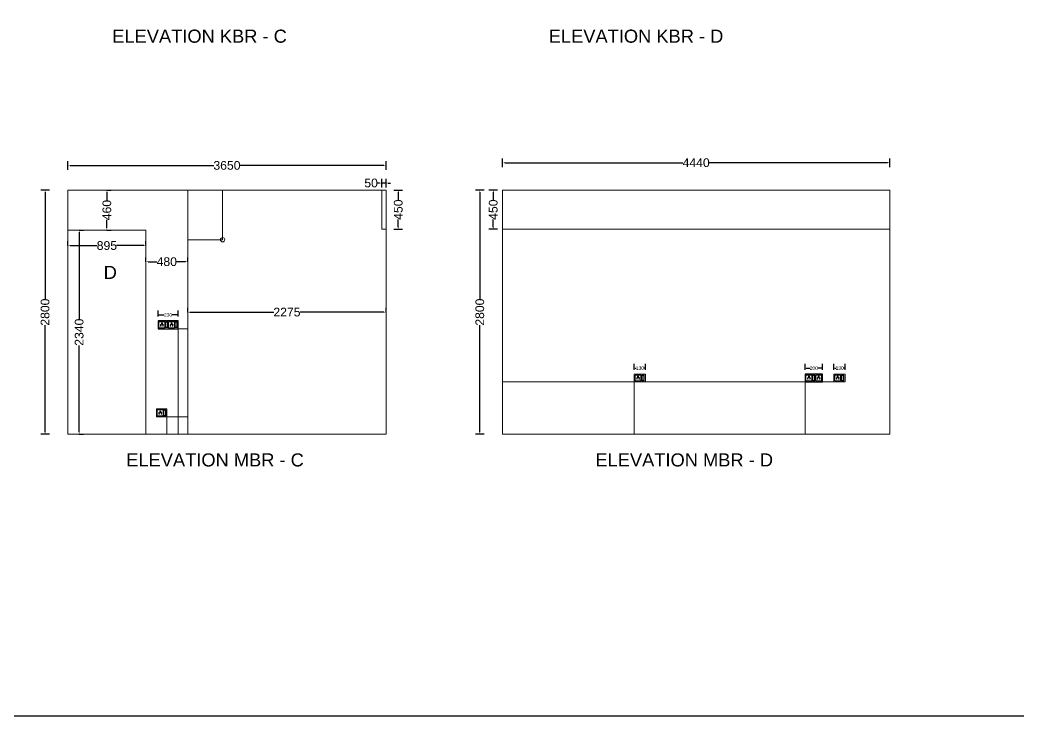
# Model space of a CAD drawing. Header units: millimetres. Extents: x 320648 to 374874, y 181010 to 214614.
# Drawn here: x 352112 to 363559, y 181010 to 188991 of the extents above; entities that cross this region are included whole.
import ezdxf

# ---------------------------------------------------------------- set-up
doc = ezdxf.new("R2010")
doc.units = ezdxf.units.MM
doc.layers.get('0').update_dxf_attribs({"color": 255})
doc.layers.get('Defpoints').update_dxf_attribs({"color": 2})
doc.layers.add('DOOR', color=1, linetype='Continuous')
doc.layers.add('E', color=3, linetype='Continuous')
doc.layers.add('ELIVATION', color=255, linetype='Continuous', lineweight=18)
doc.layers.add('LS_DR_ELECTRICAL', color=1, linetype='Continuous', lineweight=0)
doc.styles.get("Standard").update_dxf_attribs({"font": 'arial.ttf'})
doc.dimstyles.new('ISO-25', dxfattribs={"dimtxt": 100, "dimasz": 25, "dimexe": 50, "dimexo": 1, "dimtad": 0, "dimdec": 0, "dimdsep": 46, "dimtxsty": 'Standard', "dimcen": 2.5, "dimclrd": 2, "dimclre": 252, "dimclrt": 1, "dimadec": 0, "dimazin": 0, "dimtfac": 1, "dimtdec": 0, "dimtmove": 0, "dimatfit": 3, "dimfxl": 50, "dimfxlon": 1, "dimarcsym": 0})

# ---------------------------------------------------------------- blocks, each defined once
blk = doc.blocks.new('*D147')
at = {"layer": 'Defpoints', "color": 0, "ltscale": 2, "transparency": 16777216}
for p in [(352400, 187041), (352661, 187041), (352661, 184241)]:
    blk.add_point(p, dxfattribs=at)
at = {"layer": 'ELIVATION', "color": 252, "lineweight": -2, "ltscale": 2, "transparency": 16777216}
for p, q in [((352450, 187041), (352350, 187041)), ((352450, 184241), (352350, 184241))]:
    blk.add_line(p, q, dxfattribs=at)
at = {"layer": 'ELIVATION', "color": 2, "lineweight": -2, "ltscale": 2, "transparency": 16777216}
for p, q in [((352400, 187016), (352400, 185791)), ((352400, 184266), (352400, 185490))]:
    blk.add_line(p, q, dxfattribs=at)
at = {"layer": 'ELIVATION', "color": 2, "ltscale": 2, "transparency": 16777216}
for points in [[(352396, 187016), (352404, 187016), (352400, 187041)], [(352396, 184266), (352404, 184266), (352400, 184241)]]:
    blk.add_solid(points, dxfattribs=at)
at = {"layer": 'ELIVATION', "color": 1, "ltscale": 2, "transparency": 16777216, "insert": (352400, 185641), "char_height": 100, "attachment_point": 5, "rotation": 90}
blk.add_mtext('2800', dxfattribs=at)
blk = doc.blocks.new('*D148')
at = {"layer": 'Defpoints', "color": 0, "ltscale": 2, "transparency": 16777216}
for p in [(356311, 187323), (352661, 187041), (356311, 187041)]:
    blk.add_point(p, dxfattribs=at)
at = {"layer": 'ELIVATION', "color": 252, "lineweight": -2, "ltscale": 2, "transparency": 16777216}
for p, q in [((352661, 187273), (352661, 187373)), ((356311, 187273), (356311, 187373))]:
    blk.add_line(p, q, dxfattribs=at)
at = {"layer": 'ELIVATION', "color": 2, "lineweight": -2, "ltscale": 2, "transparency": 16777216}
for p, q in [((352686, 187323), (354337, 187323)), ((356286, 187323), (354636, 187323))]:
    blk.add_line(p, q, dxfattribs=at)
at = {"layer": 'ELIVATION', "color": 2, "ltscale": 2, "transparency": 16777216}
for points in [[(352686, 187327), (352686, 187319), (352661, 187323)], [(356286, 187327), (356286, 187319), (356311, 187323)]]:
    blk.add_solid(points, dxfattribs=at)
at = {"layer": 'ELIVATION', "color": 1, "ltscale": 2, "transparency": 16777216, "insert": (354486, 187323), "char_height": 100, "attachment_point": 5}
blk.add_mtext('3650', dxfattribs=at)
blk = doc.blocks.new('*D149')
at = {"layer": 'Defpoints', "color": 0, "ltscale": 2, "transparency": 16777216}
for p in [(357386, 187041), (357647, 187041), (357647, 184241)]:
    blk.add_point(p, dxfattribs=at)
at = {"layer": 'ELIVATION', "color": 252, "lineweight": -2, "ltscale": 2, "transparency": 16777216}
for p, q in [((357436, 187041), (357336, 187041)), ((357436, 184241), (357336, 184241))]:
    blk.add_line(p, q, dxfattribs=at)
at = {"layer": 'ELIVATION', "color": 2, "lineweight": -2, "ltscale": 2, "transparency": 16777216}
for p, q in [((357386, 187016), (357386, 185791)), ((357386, 184266), (357386, 185490))]:
    blk.add_line(p, q, dxfattribs=at)
at = {"layer": 'ELIVATION', "color": 2, "ltscale": 2, "transparency": 16777216}
for points in [[(357382, 187016), (357390, 187016), (357386, 187041)], [(357382, 184266), (357390, 184266), (357386, 184241)]]:
    blk.add_solid(points, dxfattribs=at)
at = {"layer": 'ELIVATION', "color": 1, "ltscale": 2, "transparency": 16777216, "insert": (357386, 185641), "char_height": 100, "attachment_point": 5, "rotation": 90}
blk.add_mtext('2800', dxfattribs=at)
blk = doc.blocks.new('*D150')
at = {"layer": 'Defpoints', "color": 0, "ltscale": 2, "transparency": 16777216}
for p in [(362087, 187354), (357647, 187041), (362087, 187041)]:
    blk.add_point(p, dxfattribs=at)
at = {"layer": 'ELIVATION', "color": 252, "lineweight": -2, "ltscale": 2, "transparency": 16777216}
for p, q in [((357647, 187304), (357647, 187404)), ((362087, 187304), (362087, 187404))]:
    blk.add_line(p, q, dxfattribs=at)
at = {"layer": 'ELIVATION', "color": 2, "lineweight": -2, "ltscale": 2, "transparency": 16777216}
for p, q in [((357672, 187354), (359716, 187354)), ((362062, 187354), (360019, 187354))]:
    blk.add_line(p, q, dxfattribs=at)
at = {"layer": 'ELIVATION', "color": 2, "ltscale": 2, "transparency": 16777216}
for points in [[(357672, 187358), (357672, 187350), (357647, 187354)], [(362062, 187358), (362062, 187350), (362087, 187354)]]:
    blk.add_solid(points, dxfattribs=at)
at = {"layer": 'ELIVATION', "color": 1, "ltscale": 2, "transparency": 16777216, "insert": (359867, 187354), "char_height": 100, "attachment_point": 5}
blk.add_mtext('4440', dxfattribs=at)
blk = doc.blocks.new('*D300')
at = {"layer": 'Defpoints', "color": 0, "ltscale": 2, "transparency": 16777216}
for p in [(357540, 187041), (357647, 187041), (357647, 186591)]:
    blk.add_point(p, dxfattribs=at)
at = {"layer": 'ELIVATION', "color": 252, "lineweight": -2, "ltscale": 2, "transparency": 16777216}
for p, q in [((357590, 187041), (357490, 187041)), ((357590, 186591), (357490, 186591))]:
    blk.add_line(p, q, dxfattribs=at)
at = {"layer": 'ELIVATION', "color": 2, "lineweight": -2, "ltscale": 2, "transparency": 16777216}
for p, q in [((357540, 187016), (357540, 186929)), ((357540, 186616), (357540, 186703))]:
    blk.add_line(p, q, dxfattribs=at)
at = {"layer": 'ELIVATION', "color": 2, "ltscale": 2, "transparency": 16777216}
for points in [[(357536, 187016), (357545, 187016), (357540, 187041)], [(357536, 186616), (357545, 186616), (357540, 186591)]]:
    blk.add_solid(points, dxfattribs=at)
at = {"layer": 'ELIVATION', "color": 1, "ltscale": 2, "transparency": 16777216, "insert": (357540, 186816), "char_height": 100, "attachment_point": 5, "rotation": 90}
blk.add_mtext('450', dxfattribs=at)
blk = doc.blocks.new('*D301')
at = {"layer": 'Defpoints', "color": 0, "ltscale": 2, "transparency": 16777216}
for p in [(356311, 187041), (356451, 187041), (356311, 186591)]:
    blk.add_point(p, dxfattribs=at)
at = {"layer": 'ELIVATION', "color": 252, "lineweight": -2, "ltscale": 2, "transparency": 16777216}
for p, q in [((356401, 187041), (356501, 187041)), ((356401, 186591), (356501, 186591))]:
    blk.add_line(p, q, dxfattribs=at)
at = {"layer": 'ELIVATION', "color": 2, "lineweight": -2, "ltscale": 2, "transparency": 16777216}
for p, q in [((356451, 187016), (356451, 186929)), ((356451, 186616), (356451, 186703))]:
    blk.add_line(p, q, dxfattribs=at)
at = {"layer": 'ELIVATION', "color": 2, "ltscale": 2, "transparency": 16777216}
for points in [[(356447, 187016), (356455, 187016), (356451, 187041)], [(356447, 186616), (356455, 186616), (356451, 186591)]]:
    blk.add_solid(points, dxfattribs=at)
at = {"layer": 'ELIVATION', "color": 1, "ltscale": 2, "transparency": 16777216, "insert": (356451, 186816), "char_height": 100, "attachment_point": 5, "rotation": 90}
blk.add_mtext('450', dxfattribs=at)
blk = doc.blocks.new('*D302')
at = {"layer": 'Defpoints', "color": 0, "ltscale": 2, "transparency": 16777216}
for p in [(356261, 187121), (356261, 187041), (356311, 187041)]:
    blk.add_point(p, dxfattribs=at)
at = {"layer": 'ELIVATION', "color": 252, "lineweight": -2, "ltscale": 2, "transparency": 16777216}
for p, q in [((356261, 187071), (356261, 187171)), ((356311, 187071), (356311, 187171))]:
    blk.add_line(p, q, dxfattribs=at)
at = {"layer": 'ELIVATION', "color": 2, "lineweight": -2, "ltscale": 2, "transparency": 16777216}
for p, q in [((356236, 187121), (356211, 187121)), ((356311, 187121), (356261, 187121)), ((356336, 187121), (356361, 187121))]:
    blk.add_line(p, q, dxfattribs=at)
at = {"layer": 'ELIVATION', "color": 2, "ltscale": 2, "transparency": 16777216}
for points in [[(356236, 187125), (356236, 187117), (356261, 187121)], [(356336, 187125), (356336, 187117), (356311, 187121)]]:
    blk.add_solid(points, dxfattribs=at)
at = {"layer": 'ELIVATION', "color": 1, "ltscale": 2, "transparency": 16777216, "insert": (356139, 187121), "char_height": 100, "attachment_point": 5}
blk.add_mtext('50', dxfattribs=at)
blk = doc.blocks.new('15 amps socket')
at = {"layer": 'ELIVATION', "color": 1}
for p, q in [((27, -46), (30, -46)), ((30, -52), (27, -52)), ((30, -46), (30, -52)), ((52, -46), (49, -46)), ((49, -46), (49, -52)), ((49, -52), (52, -52))]:
    blk.add_line(p, q, dxfattribs=at)
blk.add_lwpolyline([(7, -4), (73, -4), (73, -70), (7, -70)], close=True, dxfattribs=at)
for centre, radius in [((26, -37), 3.64), ((53, -37), 3.04)]:
    blk.add_circle(centre, radius, dxfattribs=at)
for centre, radius, start, end in [((27, -49), 3.35, 85.0209, 274.9791), ((39, -22), 6.07, 298.955, 241.045), ((39, -30), 3.59, 144.944, 35.056), ((52, -49), 3.35, 265.0209, 94.9791)]:
    blk.add_arc(centre, radius, start, end, dxfattribs=at)
blk = doc.blocks.new('SWITCH')
at = {"layer": 'LS_DR_ELECTRICAL', "ltscale": 0.25}
for p, q in [((533533, 100225), (533505, 100225)), ((533505, 100159), (533505, 100225)), ((533533, 100159), (533505, 100159)), ((533529, 100221), (533509, 100221)), ((533509, 100163), (533509, 100221)), ((533529, 100163), (533509, 100163)), ((533529, 100221), (533529, 100163)), ((533533, 100225), (533533, 100159))]:
    blk.add_line(p, q, dxfattribs=at)
blk = doc.blocks.new('*D303')
at = {"layer": 'Defpoints', "color": 0, "ltscale": 2, "transparency": 16777216}
for p in [(361317, 184999), (361117, 184931), (361317, 184931)]:
    blk.add_point(p, dxfattribs=at)
at = {"layer": 'DOOR', "color": 252, "lineweight": -2, "ltscale": 2, "transparency": 16777216}
for p, q in [((361117, 184979), (361117, 185049)), ((361317, 184979), (361317, 185049))]:
    blk.add_line(p, q, dxfattribs=at)
at = {"layer": 'DOOR', "color": 2, "lineweight": -2, "ltscale": 2, "transparency": 16777216}
for p, q in [((361127, 184999), (361172, 184999)), ((361307, 184999), (361262, 184999))]:
    blk.add_line(p, q, dxfattribs=at)
at = {"layer": 'DOOR', "color": 2, "ltscale": 2, "transparency": 16777216}
for points in [[(361127, 185001), (361127, 184997), (361117, 184999)], [(361307, 185001), (361307, 184997), (361317, 184999)]]:
    blk.add_solid(points, dxfattribs=at)
at = {"layer": 'DOOR', "color": 1, "ltscale": 2, "transparency": 16777216, "insert": (361217, 184999), "char_height": 40, "attachment_point": 5}
blk.add_mtext('200', dxfattribs=at)
blk = doc.blocks.new('*D304')
at = {"layer": 'Defpoints', "color": 0, "ltscale": 2, "transparency": 16777216}
for p in [(359287, 184999), (359157, 184931), (359287, 184931)]:
    blk.add_point(p, dxfattribs=at)
at = {"layer": 'DOOR', "color": 252, "lineweight": -2, "ltscale": 2, "transparency": 16777216}
for p, q in [((359157, 184979), (359157, 185049)), ((359287, 184979), (359287, 185049))]:
    blk.add_line(p, q, dxfattribs=at)
at = {"layer": 'DOOR', "color": 2, "lineweight": -2, "ltscale": 2, "transparency": 16777216}
for p, q in [((359167, 184999), (359179, 184999)), ((359277, 184999), (359265, 184999))]:
    blk.add_line(p, q, dxfattribs=at)
at = {"layer": 'DOOR', "color": 2, "ltscale": 2, "transparency": 16777216}
for points in [[(359167, 185001), (359167, 184997), (359157, 184999)], [(359277, 185001), (359277, 184997), (359287, 184999)]]:
    blk.add_solid(points, dxfattribs=at)
at = {"layer": 'DOOR', "color": 1, "ltscale": 2, "transparency": 16777216, "insert": (359222, 184999), "char_height": 40, "attachment_point": 5}
blk.add_mtext('130', dxfattribs=at)
blk = doc.blocks.new('*D305')
at = {"layer": 'Defpoints', "color": 0, "ltscale": 2, "transparency": 16777216}
for p in [(361576, 184999), (361447, 184931), (361576, 184931)]:
    blk.add_point(p, dxfattribs=at)
at = {"layer": 'DOOR', "color": 252, "lineweight": -2, "ltscale": 2, "transparency": 16777216}
for p, q in [((361447, 184979), (361447, 185049)), ((361576, 184979), (361576, 185049))]:
    blk.add_line(p, q, dxfattribs=at)
at = {"layer": 'DOOR', "color": 2, "lineweight": -2, "ltscale": 2, "transparency": 16777216}
for p, q in [((361457, 184999), (361469, 184999)), ((361566, 184999), (361555, 184999))]:
    blk.add_line(p, q, dxfattribs=at)
at = {"layer": 'DOOR', "color": 2, "ltscale": 2, "transparency": 16777216}
for points in [[(361457, 185001), (361457, 184997), (361447, 184999)], [(361566, 185001), (361566, 184997), (361576, 184999)]]:
    blk.add_solid(points, dxfattribs=at)
at = {"layer": 'DOOR', "color": 1, "ltscale": 2, "transparency": 16777216, "insert": (361512, 184999), "char_height": 40, "attachment_point": 5}
blk.add_mtext('130', dxfattribs=at)
blk = doc.blocks.new('*D306')
at = {"layer": 'Defpoints', "color": 0, "ltscale": 2, "transparency": 16777216}
for p in [(353109, 187041), (353109, 187041), (353109, 186581)]:
    blk.add_point(p, dxfattribs=at)
at = {"layer": 'LS_DR_ELECTRICAL', "color": 252, "lineweight": -2, "ltscale": 2, "transparency": 16777216}
for p, q in [((353109, 187041), (353159, 187041)), ((353109, 186581), (353159, 186581))]:
    blk.add_line(p, q, dxfattribs=at)
at = {"layer": 'LS_DR_ELECTRICAL', "color": 2, "lineweight": -2, "ltscale": 2, "transparency": 16777216}
for p, q in [((353109, 187016), (353109, 186924)), ((353109, 186606), (353109, 186698))]:
    blk.add_line(p, q, dxfattribs=at)
at = {"layer": 'LS_DR_ELECTRICAL', "color": 2, "ltscale": 2, "transparency": 16777216}
for points in [[(353105, 187016), (353113, 187016), (353109, 187041)], [(353105, 186606), (353113, 186606), (353109, 186581)]]:
    blk.add_solid(points, dxfattribs=at)
at = {"layer": 'LS_DR_ELECTRICAL', "color": 1, "ltscale": 2, "transparency": 16777216, "insert": (353109, 186811), "char_height": 100, "attachment_point": 5, "rotation": 90}
blk.add_mtext('460', dxfattribs=at)
blk = doc.blocks.new('*D307')
at = {"layer": 'Defpoints', "color": 0, "ltscale": 2, "transparency": 16777216}
for p in [(352661, 186404), (352661, 186404), (353556, 186404)]:
    blk.add_point(p, dxfattribs=at)
at = {"layer": 'LS_DR_ELECTRICAL', "color": 252, "lineweight": -2, "ltscale": 2, "transparency": 16777216}
for p, q in [((352661, 186404), (352661, 186454)), ((353556, 186404), (353556, 186454))]:
    blk.add_line(p, q, dxfattribs=at)
at = {"layer": 'LS_DR_ELECTRICAL', "color": 2, "lineweight": -2, "ltscale": 2, "transparency": 16777216}
for p, q in [((352686, 186404), (352997, 186404)), ((353531, 186404), (353220, 186404))]:
    blk.add_line(p, q, dxfattribs=at)
at = {"layer": 'LS_DR_ELECTRICAL', "color": 2, "ltscale": 2, "transparency": 16777216}
for points in [[(352686, 186408), (352686, 186400), (352661, 186404)], [(353531, 186408), (353531, 186400), (353556, 186404)]]:
    blk.add_solid(points, dxfattribs=at)
at = {"layer": 'LS_DR_ELECTRICAL', "color": 1, "ltscale": 2, "transparency": 16777216, "insert": (353109, 186404), "char_height": 100, "attachment_point": 5}
blk.add_mtext('895', dxfattribs=at)
blk = doc.blocks.new('*D308')
at = {"layer": 'Defpoints', "color": 0, "ltscale": 2, "transparency": 16777216}
for p in [(352791, 186581), (352791, 184241), (352791, 184241)]:
    blk.add_point(p, dxfattribs=at)
at = {"layer": 'LS_DR_ELECTRICAL', "color": 252, "lineweight": -2, "ltscale": 2, "transparency": 16777216}
for p, q in [((352791, 186581), (352841, 186581)), ((352791, 184241), (352841, 184241))]:
    blk.add_line(p, q, dxfattribs=at)
at = {"layer": 'LS_DR_ELECTRICAL', "color": 2, "lineweight": -2, "ltscale": 2, "transparency": 16777216}
for p, q in [((352791, 186556), (352791, 185561)), ((352791, 184266), (352791, 185260))]:
    blk.add_line(p, q, dxfattribs=at)
at = {"layer": 'LS_DR_ELECTRICAL', "color": 2, "ltscale": 2, "transparency": 16777216}
for points in [[(352787, 186556), (352795, 186556), (352791, 186581)], [(352787, 184266), (352795, 184266), (352791, 184241)]]:
    blk.add_solid(points, dxfattribs=at)
at = {"layer": 'LS_DR_ELECTRICAL', "color": 1, "ltscale": 2, "transparency": 16777216, "insert": (352791, 185411), "char_height": 100, "attachment_point": 5, "rotation": 90}
blk.add_mtext('2340', dxfattribs=at)
blk = doc.blocks.new('*D309')
at = {"layer": 'Defpoints', "color": 0, "ltscale": 2, "transparency": 16777216}
for p in [(353556, 186219), (354036, 186219), (354036, 186219)]:
    blk.add_point(p, dxfattribs=at)
at = {"layer": 'LS_DR_ELECTRICAL', "color": 252, "lineweight": -2, "ltscale": 2, "transparency": 16777216}
for p, q in [((353556, 186219), (353556, 186269)), ((354036, 186219), (354036, 186269))]:
    blk.add_line(p, q, dxfattribs=at)
at = {"layer": 'LS_DR_ELECTRICAL', "color": 2, "lineweight": -2, "ltscale": 2, "transparency": 16777216}
for p, q in [((353581, 186219), (353683, 186219)), ((354011, 186219), (353909, 186219))]:
    blk.add_line(p, q, dxfattribs=at)
at = {"layer": 'LS_DR_ELECTRICAL', "color": 2, "ltscale": 2, "transparency": 16777216}
for points in [[(353581, 186223), (353581, 186215), (353556, 186219)], [(354011, 186223), (354011, 186215), (354036, 186219)]]:
    blk.add_solid(points, dxfattribs=at)
at = {"layer": 'LS_DR_ELECTRICAL', "color": 1, "ltscale": 2, "transparency": 16777216, "insert": (353796, 186219), "char_height": 100, "attachment_point": 5}
blk.add_mtext('480', dxfattribs=at)
blk = doc.blocks.new('*D310')
at = {"layer": 'Defpoints', "color": 0, "ltscale": 2, "transparency": 16777216}
for p in [(354036, 185641), (356311, 185641), (356311, 185641)]:
    blk.add_point(p, dxfattribs=at)
at = {"layer": 'LS_DR_ELECTRICAL', "color": 252, "lineweight": -2, "ltscale": 2, "transparency": 16777216}
for p, q in [((354036, 185641), (354036, 185691)), ((356311, 185641), (356311, 185691))]:
    blk.add_line(p, q, dxfattribs=at)
at = {"layer": 'LS_DR_ELECTRICAL', "color": 2, "lineweight": -2, "ltscale": 2, "transparency": 16777216}
for p, q in [((354061, 185641), (355023, 185641)), ((356286, 185641), (355325, 185641))]:
    blk.add_line(p, q, dxfattribs=at)
at = {"layer": 'LS_DR_ELECTRICAL', "color": 2, "ltscale": 2, "transparency": 16777216}
for points in [[(354061, 185645), (354061, 185636), (354036, 185641)], [(356286, 185645), (356286, 185636), (356311, 185641)]]:
    blk.add_solid(points, dxfattribs=at)
at = {"layer": 'LS_DR_ELECTRICAL', "color": 1, "ltscale": 2, "transparency": 16777216, "insert": (355174, 185641), "char_height": 100, "attachment_point": 5}
blk.add_mtext('2275', dxfattribs=at)
blk = doc.blocks.new('*D311')
at = {"layer": 'Defpoints', "color": 0, "ltscale": 2, "transparency": 16777216}
for p in [(353926, 185609), (353696, 185541), (353926, 185541)]:
    blk.add_point(p, dxfattribs=at)
at = {"layer": 'DOOR', "color": 252, "lineweight": -2, "ltscale": 2, "transparency": 16777216}
for p, q in [((353696, 185589), (353696, 185659)), ((353926, 185589), (353926, 185659))]:
    blk.add_line(p, q, dxfattribs=at)
at = {"layer": 'DOOR', "color": 2, "lineweight": -2, "ltscale": 2, "transparency": 16777216}
for p, q in [((353706, 185609), (353766, 185609)), ((353916, 185609), (353856, 185609))]:
    blk.add_line(p, q, dxfattribs=at)
at = {"layer": 'DOOR', "color": 2, "ltscale": 2, "transparency": 16777216}
for points in [[(353706, 185611), (353706, 185607), (353696, 185609)], [(353916, 185611), (353916, 185607), (353926, 185609)]]:
    blk.add_solid(points, dxfattribs=at)
at = {"layer": 'DOOR', "color": 1, "ltscale": 2, "transparency": 16777216, "insert": (353811, 185609), "char_height": 40, "attachment_point": 5}
blk.add_mtext('230', dxfattribs=at)

msp = doc.modelspace()

# ---------------------------------------------------------------- linework, layer by layer
at = {"layer": 'DOOR', "ltscale": 2}
for points in [[(353926.3, 185540.6), (353696.3, 185540.6), (353696.3, 185450.6), (353926.3, 185450.6)], [(361316.9, 184930.6), (361116.9, 184930.6), (361116.9, 184840.6), (361316.9, 184840.6)]]:
    msp.add_lwpolyline(points, close=True, dxfattribs=at)
at = {"layer": 'E', "ltscale": 2}
msp.add_lwpolyline([(320647.8, 214614.1), (374874.4, 214614.1), (374874.4, 181009.7), (320647.8, 181009.7)], close=True, dxfattribs=at)
at = {"layer": 'ELIVATION', "ltscale": 2}
for points in [[(352661.3, 187040.6), (356311.3, 187040.6), (356311.3, 184240.6), (352661.3, 184240.6)], [(357647.3, 184240.6), (362087.3, 184240.6), (362087.3, 187040.6), (357647.3, 187040.6)]]:
    msp.add_lwpolyline(points, close=True, dxfattribs=at)
for points in [[(354036.3, 184240.6), (354036.3, 184240.6), (354036.3, 187040.6)], [(356311.3, 186590.6), (356261.3, 186590.6), (356261.3, 187040.6)], [(362087.3, 187040.6), (362087.3, 186590.6), (357647.3, 186590.6)]]:
    msp.add_lwpolyline(points, dxfattribs=at)
at = {"layer": 'LS_DR_ELECTRICAL', "ltscale": 2}
for points in [[(354036.3, 186470.6), (354436.3, 186470.6), (354436.3, 187040.6)], [(354036.3, 185450.6), (353926.3, 185450.6), (353926.3, 184240.6)], [(357647.3, 184840.6), (359157.3, 184840.6), (359157.3, 184240.6)], [(359286.9, 184840.6), (361116.9, 184840.6), (361116.9, 184240.6)], [(361316.9, 184840.6), (361446.9, 184840.6)], [(354036.3, 184440.6), (353796.3, 184440.6), (353796.3, 184240.6)]]:
    msp.add_lwpolyline(points, dxfattribs=at)
msp.add_lwpolyline([(352661.3, 184240.6), (353556.3, 184240.6), (353556.3, 186580.6), (352661.3, 186580.6)], close=True, dxfattribs=at)
at = {"layer": 'LS_DR_ELECTRICAL', "ltscale": 0.25}
for points in [[(359157.3, 184930.8), (359286.9, 184930.8), (359286.9, 184840.6), (359157.3, 184840.6)], [(361446.9, 184930.8), (361576.4, 184930.8), (361576.4, 184840.6), (361446.9, 184840.6)], [(353676.7, 184530.8), (353796.3, 184530.8), (353796.3, 184440.6), (353676.7, 184440.6)]]:
    msp.add_lwpolyline(points, close=True, dxfattribs=at)
at = {"layer": 'LS_DR_ELECTRICAL', "color": 3, "ltscale": 2}
msp.add_circle((354436.3, 186470.6), 25, dxfattribs=at)

# ---------------------------------------------------------------- block references
at = {"layer": 'LS_DR_ELECTRICAL', "ltscale": 0.25, "xscale": -1}
for name, p in [('15 amps socket', (353778.7, 185532.8)), ('SWITCH', (887314, 85304.2)), ('15 amps socket', (353890.1, 185532.8)), ('SWITCH', (887420.9, 85304.2)), ('15 amps socket', (359240.7, 184922.9)), ('SWITCH', (892777.5, 84694.4)), ('15 amps socket', (361199.1, 184922.8)), ('SWITCH', (894733.1, 84694.2)), ('15 amps socket', (361311.5, 184922.8)), ('15 amps socket', (361530.3, 184922.9)), ('SWITCH', (895067.1, 84694.4)), ('15 amps socket', (353760.1, 184522.9)), ('SWITCH', (887290.9, 84294.4))]:
    msp.add_blockref(name, p, dxfattribs=at)

# ---------------------------------------------------------------- texts
at = {"color": 1, "char_height": 150, "attachment_point": 1}
for s, width, heights, insert in [('ELEVATION KBR - C', 3026.566, [155.2], (353170.5, 188880.2)), ('ELEVATION KBR - D', 3026.566, [155.2], (358176.6, 188880.2)), ('D', 200.473, [0], (353071.9, 186171.1)), ('ELEVATION MBR - C', 3026.566, [155.2], (353330.5, 184021.4)), ('ELEVATION MBR - D', 3026.566, [155.2], (358711.6, 184021.4))]:
    msp.add_mtext_dynamic_manual_height_columns(s, width=width, gutter_width=12.5, heights=heights, dxfattribs=dict(at, insert=insert))

# ---------------------------------------------------------------- dimensions: what is measured, and where the dimension line sits
at = {"layer": 'DOOR', "ltscale": 2}
for base, p1, p2, picture, middle in [((353926.3, 185608.9), (353696.3, 185540.6), (353926.3, 185540.6), '*D311', (353811.3, 185608.9)), ((359286.9, 184999.1), (359157.3, 184930.8), (359286.9, 184930.8), '*D304', (359222.1, 184999.1)), ((361316.9, 184998.9), (361116.9, 184930.6), (361316.9, 184930.6), '*D303', (361216.9, 184998.9)), ((361576.429, 184999.0826), (361446.8738, 184930.7772), (361576.429, 184930.7772), '*D305', (361511.6514, 184999.0826))]:
    dim = msp.add_linear_dim(base=base, p1=p1, p2=p2, dimstyle='ISO-25', override={"dimtxt": 40, "dimasz": 10, "dimfxl": 20}, dxfattribs=at)
    dim.commit()
    dim.dimension.update_dxf_attribs({"geometry": picture, "text_midpoint": middle})
at = {"layer": 'ELIVATION', "ltscale": 2}
for base, p1, p2, picture, middle in [((356311.3, 187322.9), (352661.3, 187040.6), (356311.3, 187040.6), '*D148', (354486.3, 187322.9)), ((362087.3, 187353.7), (357647.3, 187040.6), (362087.3, 187040.6), '*D150', (359867.3, 187353.7)), ((356261.3, 187121), (356311.3, 187040.6), (356261.3, 187040.6), '*D302', (356139.2, 187121))]:
    dim = msp.add_linear_dim(base=base, p1=p1, p2=p2, dimstyle='ISO-25', dxfattribs=at)
    dim.commit()
    dim.dimension.update_dxf_attribs({"geometry": picture, "text_midpoint": middle})
for base, p1, p2, picture, middle in [((352400.3, 187040.6), (352661.3, 184240.6), (352661.3, 187040.6), '*D147', (352400.3, 185640.6)), ((356450.9, 187040.6), (356311.3, 186590.6), (356311.3, 187040.6), '*D301', (356450.9, 186815.6)), ((357386.3, 187040.6), (357647.3, 184240.6), (357647.3, 187040.6), '*D149', (357386.3, 185640.6)), ((357540.4, 187040.6), (357647.3, 186590.6), (357647.3, 187040.6), '*D300', (357540.4, 186815.6))]:
    dim = msp.add_linear_dim(base=base, p1=p1, p2=p2, angle=90, dimstyle='ISO-25', dxfattribs=at)
    dim.commit()
    dim.dimension.update_dxf_attribs({"geometry": picture, "text_midpoint": middle})
at = {"layer": 'LS_DR_ELECTRICAL', "ltscale": 2}
for base, p1, p2, picture, middle in [((353108.8, 187040.6), (353108.8, 186580.6), (353108.8, 187040.6), '*D306', (353108.8, 186810.6)), ((352790.8, 184240.6), (352790.8, 186580.6), (352790.8, 184240.6), '*D308', (352790.8, 185410.6))]:
    dim = msp.add_linear_dim(base=base, p1=p1, p2=p2, angle=90, dimstyle='ISO-25', dxfattribs=at)
    dim.commit()
    dim.dimension.update_dxf_attribs({"geometry": picture, "text_midpoint": middle})
for base, p1, p2, picture, middle in [((352661.3, 186404.2), (353556.3, 186404.2), (352661.3, 186404.2), '*D307', (353108.8, 186404.2)), ((354036.3, 186219.1), (353556.3, 186219.1), (354036.3, 186219.1), '*D309', (353796.3, 186219.1)), ((356311.3, 185640.6), (354036.3, 185640.6), (356311.3, 185640.6), '*D310', (355173.8, 185640.6))]:
    dim = msp.add_linear_dim(base=base, p1=p1, p2=p2, dimstyle='ISO-25', dxfattribs=at)
    dim.commit()
    dim.dimension.update_dxf_attribs({"geometry": picture, "text_midpoint": middle})

doc.saveas('drawing.dxf')
